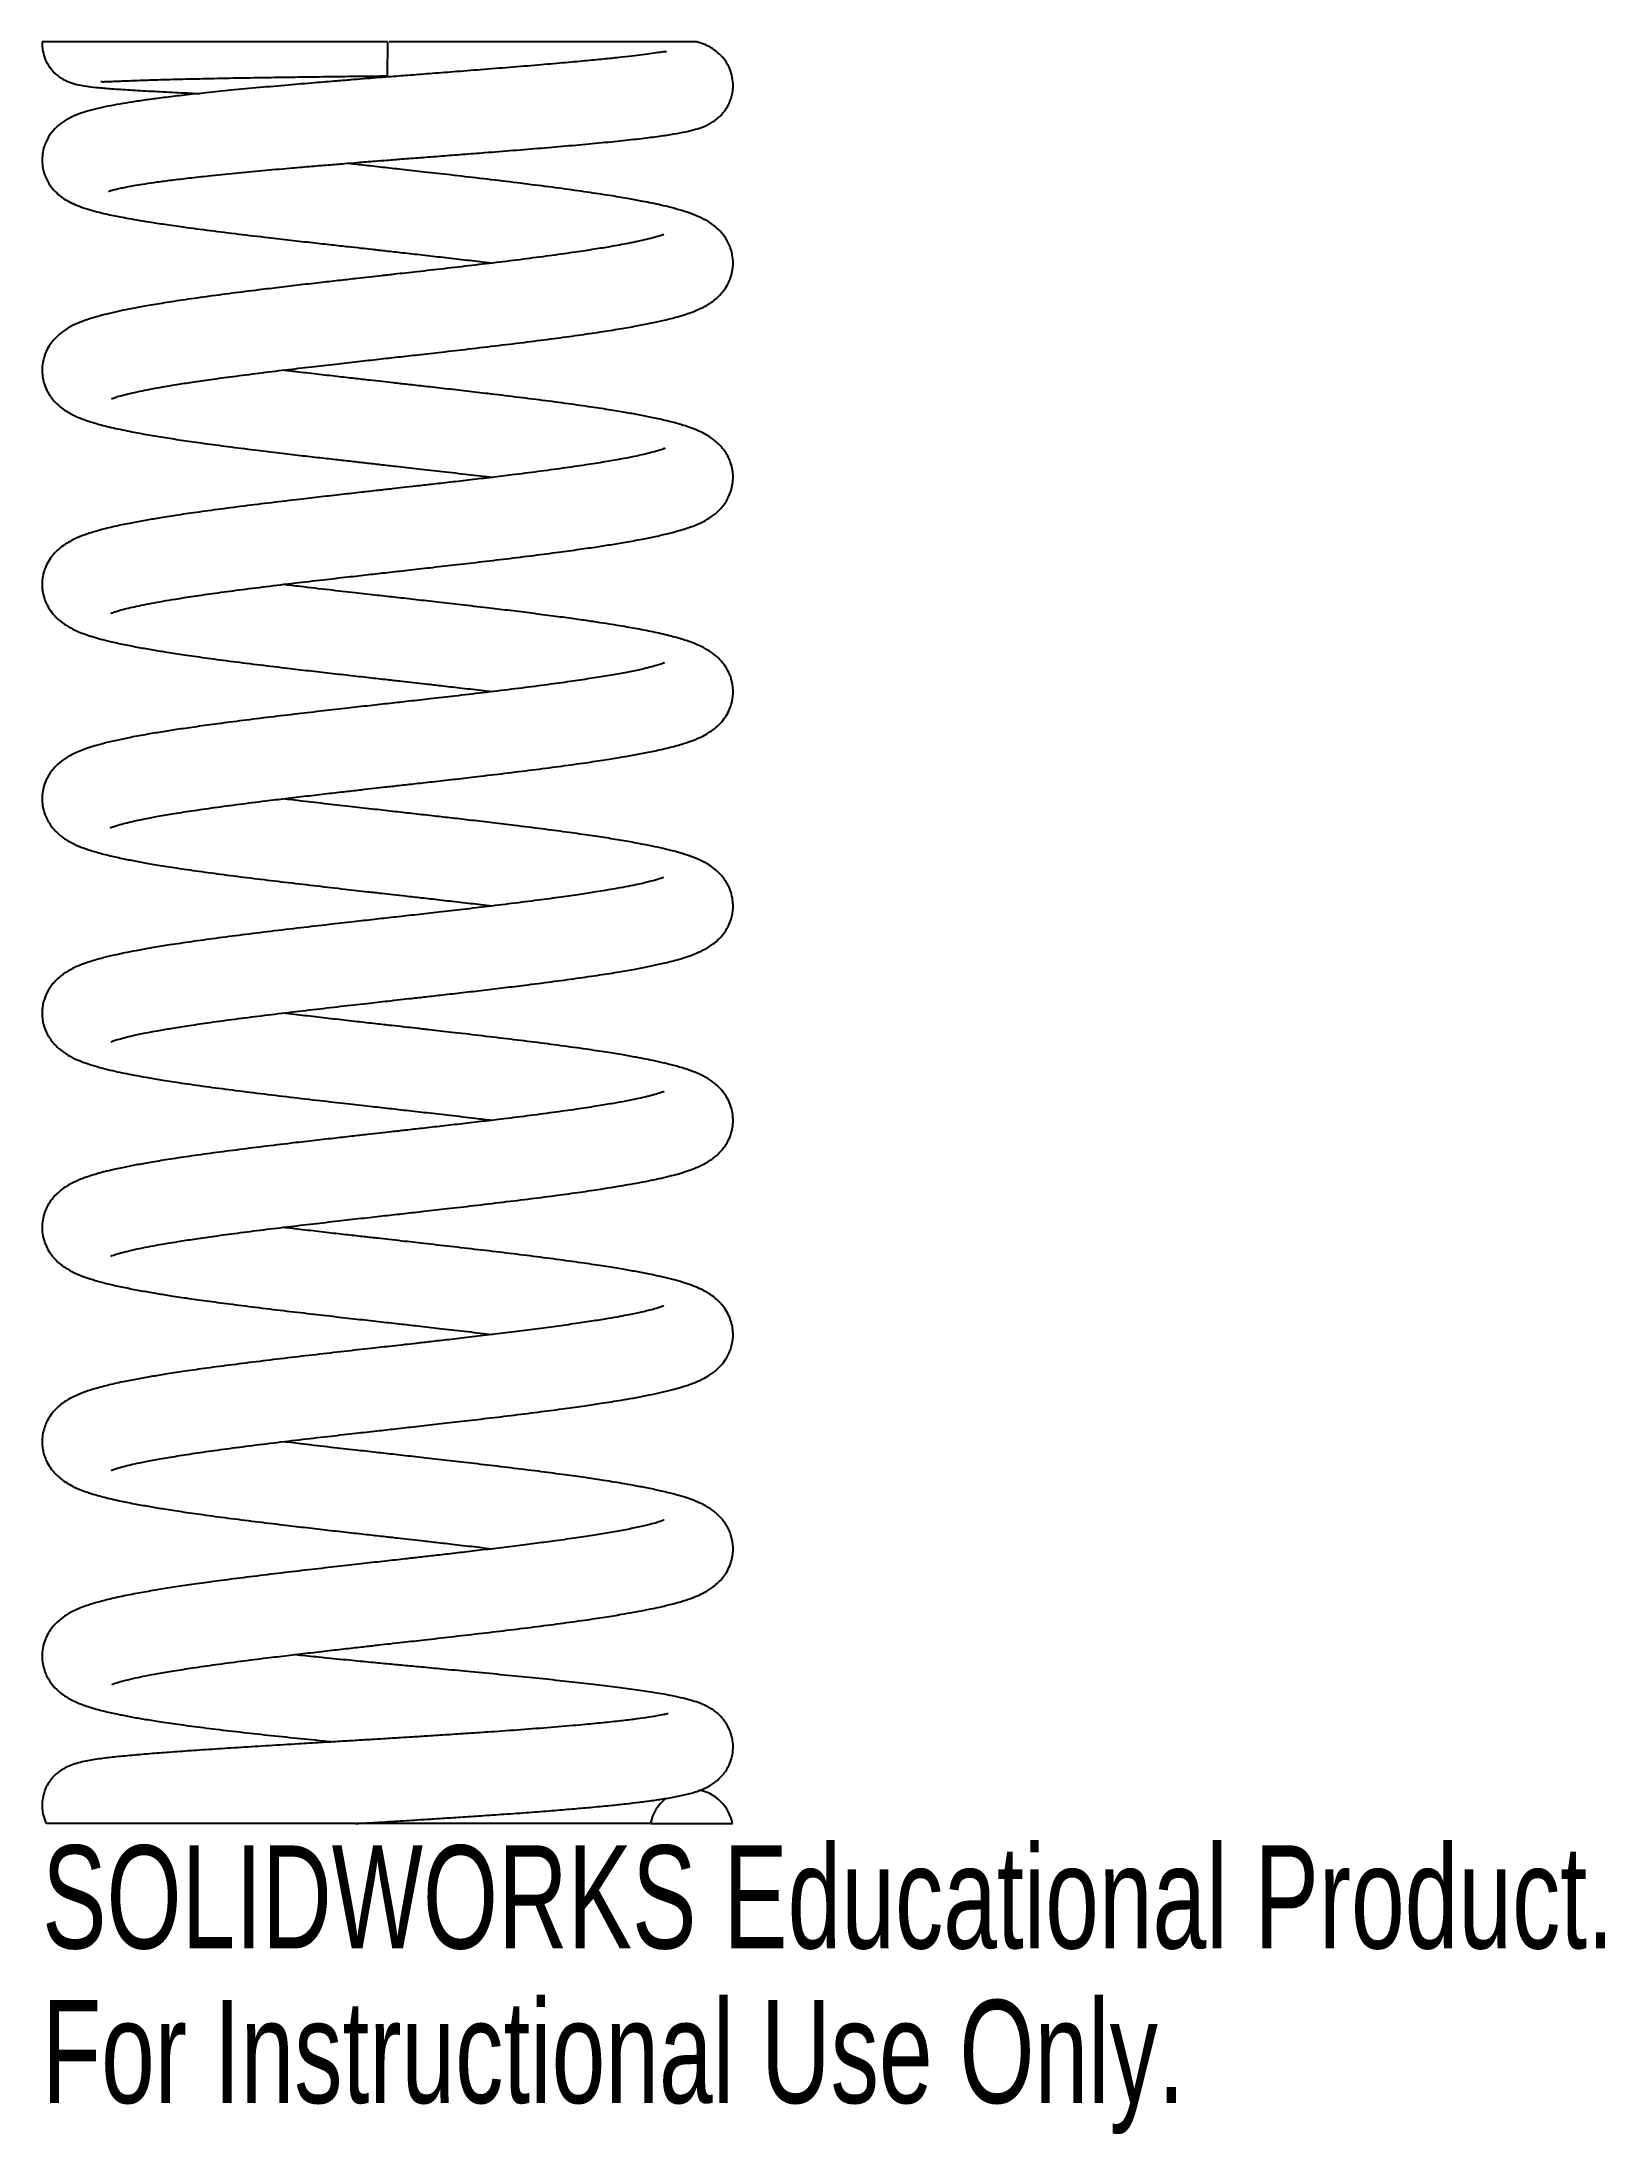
# Model space of a CAD drawing. Header units: millimetres. Extents: x -16.2 to 57.1, y -14.2 to 83.9.
import ezdxf

# ---------------------------------------------------------------- set-up
doc = ezdxf.new("R2010")
doc.units = ezdxf.units.MM
doc.styles.add('SLDTEXTSTYLE0', font='TXT', dxfattribs={"width": 0.7})

msp = doc.modelspace()

# ---------------------------------------------------------------- linework, layer by layer
at = {"color": 7, "linetype": 'Continuous', "lineweight": 25}
for p, q in [((-0.004, 83.91), (-0.02, 82.313)), ((12.327, 0.35), (16.163, 0.35))]:
    msp.add_line(p, q, dxfattribs=at)
for start, end in [(127.83049, 169.65874), (10.34185, 79.77152)]:
    msp.add_arc((14.245, 0), 1.95, start, end, dxfattribs=at)
for points, knots in [([(13.061, 83.425), (13.061, 83.429), (13.063, 83.443), (12.991, 83.445), (12.799, 83.424), (12.429, 83.369), (11.981, 83.307), (11.445, 83.241), (10.837, 83.172), (10.102, 83.095), (9.227, 83.01), (8.204, 82.917), (7.03, 82.816), (5.737, 82.71), (4.41, 82.604), (3.146, 82.505), (2.002, 82.416), (0.989, 82.338), (0.155, 82.273), (-0.539, 82.219), (-1.134, 82.172), (-1.747, 82.123), (-2.511, 82.061), (-3.49, 81.981), (-4.709, 81.878), (-6.023, 81.762), (-7.314, 81.641), (-8.485, 81.524), (-9.504, 81.413), (-10.384, 81.308), (-11.152, 81.209), (-11.818, 81.114), (-12.427, 81.017), (-12.992, 80.916), (-13.522, 80.805), (-14.011, 80.682), (-14.495, 80.527), (-14.949, 80.328), (-15.345, 80.077), (-15.679, 79.766), (-15.971, 79.354), (-16.182, 78.807), (-16.22, 78.133), (-16.041, 77.516), (-15.747, 77.054), (-15.437, 76.745), (-15.15, 76.535), (-14.861, 76.372), (-14.528, 76.224), (-14.154, 76.092), (-13.743, 75.973), (-13.333, 75.871), (-12.959, 75.788), (-12.604, 75.716), (-12.218, 75.643), (-11.742, 75.558), (-11.149, 75.461), (-10.426, 75.351), (-9.486, 75.217), (-8.337, 75.065), (-7, 74.899), (-5.729, 74.748), (-4.562, 74.614), (-3.561, 74.5), (-2.66, 74.4), (-1.905, 74.315), (-1.277, 74.245), (-0.686, 74.179), (-0.035, 74.106), (0.749, 74.018), (1.648, 73.917), (2.614, 73.807), (3.599, 73.693), (4.37, 73.603), (4.796, 73.551), (4.907, 73.537)], [0, 0, 0, 0, 0.003951, 0.014134, 0.032883, 0.049497, 0.063976, 0.077029, 0.091271, 0.106917, 0.123925, 0.142243, 0.161794, 0.182536, 0.202892, 0.221125, 0.237297, 0.25146, 0.263665, 0.272106, 0.28039, 0.288551, 0.297759, 0.312558, 0.330179, 0.35053, 0.371234, 0.39051, 0.408416, 0.425015, 0.44035, 0.455288, 0.468962, 0.483456, 0.498773, 0.514501, 0.530036, 0.545571, 0.559683, 0.570071, 0.579054, 0.589047, 0.600545, 0.612194, 0.622563, 0.631601, 0.640202, 0.650378, 0.662347, 0.676121, 0.689684, 0.70145, 0.711498, 0.71999, 0.729332, 0.740518, 0.753511, 0.768271, 0.784686, 0.80686, 0.828548, 0.849789, 0.865444, 0.880418, 0.893257, 0.903887, 0.912356, 0.919643, 0.928663, 0.939612, 0.952481, 0.966423, 0.980581, 0.994948, 1, 1, 1, 1]), ([(-16.189, 83.91), (-16.192, 83.874), (-16.202, 83.757), (-16.174, 83.514), (-16.091, 83.167), (-15.907, 82.794), (-15.672, 82.501), (-15.466, 82.319), (-15.172, 82.118), (-14.748, 81.946), (-14.227, 81.838), (-13.635, 81.768), (-12.936, 81.711), (-12.098, 81.656), (-11.092, 81.598), (-10.007, 81.542), (-9.205, 81.504), (-8.821, 81.486)], [0, 0, 0, 0, 0.007493, 0.024757, 0.051165, 0.082551, 0.111215, 0.139667, 0.169457, 0.253574, 0.346159, 0.447992, 0.559185, 0.675148, 0.788209, 0.89867, 1, 1, 1, 1]), ([(-0.004, 83.91), (-0.647, 83.91), (-1.944, 83.91), (-3.667, 83.91), (-5.163, 83.91), (-6.441, 83.91), (-7.685, 83.91), (-8.874, 83.91), (-9.987, 83.91), (-11.028, 83.91), (-12, 83.91), (-12.883, 83.91), (-13.662, 83.91), (-14.344, 83.91), (-14.931, 83.91), (-15.411, 83.91), (-15.778, 83.91), (-16.034, 83.91), (-16.182, 83.91), (-16.186, 83.91), (-16.187, 83.91)], [0, 0, 0, 0, 0.075606, 0.152335, 0.205367, 0.258395, 0.312969, 0.367542, 0.420548, 0.473555, 0.528132, 0.582705, 0.635202, 0.687701, 0.741717, 0.795733, 0.84825, 0.900767, 0.954805, 1, 1, 1, 1]), ([(-13.08, 76.908), (-13.068, 76.911), (-13.043, 76.917), (-12.882, 76.964), (-12.676, 77.015), (-12.431, 77.068), (-12.14, 77.125), (-11.789, 77.188), (-11.343, 77.259), (-10.788, 77.341), (-10.107, 77.431), (-9.305, 77.528), (-8.317, 77.637), (-7.173, 77.754), (-5.896, 77.874), (-4.725, 77.978), (-3.688, 78.067), (-2.825, 78.138), (-2.075, 78.2), (-1.485, 78.247), (-1.012, 78.285), (-0.548, 78.321), (0.016, 78.365), (0.727, 78.421), (1.581, 78.487), (2.535, 78.561), (3.539, 78.638), (4.668, 78.726), (5.908, 78.825), (7.238, 78.933), (8.533, 79.044), (9.772, 79.156), (10.904, 79.268), (11.897, 79.378), (12.732, 79.484), (13.419, 79.587), (13.978, 79.692), (14.424, 79.801), (14.771, 79.915), (15.034, 80.033), (15.239, 80.151), (15.427, 80.285), (15.629, 80.466), (15.839, 80.715), (16.002, 80.995), (16.109, 81.276), (16.175, 81.542), (16.206, 81.873), (16.169, 82.271), (16.043, 82.674), (15.833, 83.045), (15.563, 83.349), (15.199, 83.631), (14.818, 83.813), (14.598, 83.879), (14.496, 83.909)], [0, 0, 0, 0, 0.0177377, 0.0369024, 0.0539455, 0.0686315, 0.0823769, 0.0981326, 0.116024, 0.1361003, 0.1584151, 0.1830244, 0.2081883, 0.2404376, 0.2711352, 0.300162, 0.3207789, 0.3402297, 0.3565926, 0.3691953, 0.3779865, 0.3868181, 0.3987216, 0.4137587, 0.432001, 0.4530471, 0.4748091, 0.4970419, 0.5274381, 0.5587566, 0.5910973, 0.6245233, 0.6589488, 0.6922849, 0.7236645, 0.7530014, 0.7802281, 0.8052341, 0.8264971, 0.8432764, 0.8529017, 0.8601694, 0.8674414, 0.8759825, 0.8860175, 0.8916478, 0.8979511, 0.9057293, 0.9149598, 0.9253615, 0.9368297, 0.9486971, 0.959858, 0.9813317, 1, 1, 1, 1]), ([(14.496, 83.91), (14.499, 83.91), (14.523, 83.91), (14.508, 83.91), (14.446, 83.91), (14.378, 83.91), (14.287, 83.91), (14.239, 83.91), (14.191, 83.91), (14.147, 83.91), (14.097, 83.91), (14.01, 83.91), (13.867, 83.91), (13.706, 83.91), (13.357, 83.91), (12.86, 83.91), (12.13, 83.91), (11.363, 83.91), (10.59, 83.91), (9.723, 83.91), (8.781, 83.91), (7.781, 83.91), (6.724, 83.91), (5.597, 83.91), (4.456, 83.91), (3.329, 83.91), (2.217, 83.91), (1.126, 83.91), (0.404, 83.91), (0.066, 83.91)], [0, 0, 0, 0, 0.005786, 0.041266, 0.058855, 0.076826, 0.081191, 0.084454, 0.086567, 0.088695, 0.090597, 0.093957, 0.103287, 0.123907, 0.144748, 0.226846, 0.309184, 0.368996, 0.428801, 0.490403, 0.551999, 0.610522, 0.669043, 0.729626, 0.790207, 0.84353, 0.896852, 0.951844, 1, 1, 1, 1]), ([(-13.445, 82.058), (-13.429, 82.052), (-13.398, 82.04), (-13.217, 82.043), (-12.932, 82.054), (-12.485, 82.073), (-11.831, 82.099), (-10.912, 82.13), (-9.788, 82.161), (-8.493, 82.191), (-7.043, 82.219), (-5.596, 82.243), (-4.193, 82.263), (-2.859, 82.281), (-1.461, 82.298), (-0.506, 82.308), (-0.02, 82.313)], [0, 0, 0, 0, 0.050867, 0.104409, 0.159277, 0.215558, 0.292986, 0.373423, 0.45727, 0.543056, 0.630087, 0.718679, 0.786445, 0.855611, 0.926575, 1, 1, 1, 1]), ([(-12.924, 67.187), (-12.927, 67.184), (-12.935, 67.175), (-12.777, 67.236), (-12.533, 67.309), (-12.188, 67.399), (-11.762, 67.496), (-11.292, 67.592), (-10.814, 67.682), (-10.346, 67.763), (-9.804, 67.853), (-9.132, 67.957), (-8.259, 68.083), (-7.219, 68.224), (-6.046, 68.375), (-4.814, 68.525), (-3.61, 68.667), (-2.475, 68.798), (-1.418, 68.918), (-0.438, 69.028), (0.501, 69.134), (1.484, 69.244), (2.591, 69.369), (3.858, 69.514), (5.205, 69.673), (6.542, 69.836), (7.791, 69.996), (8.934, 70.152), (9.961, 70.303), (10.865, 70.447), (11.645, 70.583), (12.317, 70.713), (12.934, 70.847), (13.556, 71.003), (14.145, 71.183), (14.664, 71.389), (15.127, 71.641), (15.507, 71.942), (15.792, 72.278), (15.986, 72.596), (16.123, 72.954), (16.185, 73.28), (16.199, 73.568), (16.174, 73.897), (16.072, 74.306), (15.823, 74.774), (15.501, 75.137), (15.137, 75.424), (14.73, 75.652), (14.28, 75.841), (13.815, 75.995), (13.317, 76.134), (12.842, 76.248), (12.398, 76.344), (11.912, 76.441), (11.302, 76.553), (10.488, 76.69), (9.491, 76.843), (8.339, 77.006), (7.08, 77.171), (5.739, 77.338), (4.354, 77.503), (3.005, 77.659), (1.774, 77.798), (0.71, 77.918), (-0.246, 78.025), (-1.106, 78.121), (-1.662, 78.184), (-1.915, 78.212)], [0, 0, 0, 0, 0.007155, 0.020204, 0.033649, 0.047643, 0.062116, 0.075752, 0.088012, 0.098877, 0.108811, 0.123496, 0.140112, 0.158667, 0.179101, 0.199163, 0.217733, 0.234803, 0.250391, 0.264777, 0.278038, 0.291728, 0.308084, 0.327135, 0.348647, 0.370167, 0.391062, 0.411332, 0.430978, 0.449633, 0.46702, 0.483139, 0.498658, 0.516227, 0.536223, 0.555789, 0.57245, 0.58712, 0.594678, 0.60258, 0.610559, 0.617087, 0.621904, 0.62659, 0.635558, 0.646366, 0.657881, 0.670237, 0.685227, 0.701277, 0.71814, 0.733324, 0.746467, 0.757621, 0.768068, 0.78281, 0.80041, 0.820792, 0.842174, 0.863738, 0.885489, 0.90743, 0.928377, 0.946612, 0.96215, 0.975281, 0.988719, 1, 1, 1, 1]), ([(12.953, 74.877), (12.947, 74.875), (12.935, 74.872), (12.785, 74.817), (12.528, 74.74), (12.164, 74.645), (11.747, 74.551), (11.315, 74.462), (10.879, 74.38), (10.354, 74.288), (9.679, 74.177), (8.781, 74.041), (7.715, 73.892), (6.523, 73.735), (5.259, 73.578), (3.966, 73.424), (2.671, 73.274), (1.455, 73.136), (0.466, 73.025), (-0.271, 72.942), (-0.861, 72.876), (-1.492, 72.805), (-2.246, 72.72), (-3.126, 72.62), (-4.086, 72.509), (-5.073, 72.393), (-6.154, 72.262), (-7.31, 72.117), (-8.511, 71.957), (-9.61, 71.8), (-10.567, 71.652), (-11.362, 71.518), (-11.993, 71.401), (-12.537, 71.29), (-13.066, 71.171), (-13.628, 71.026), (-14.154, 70.863), (-14.636, 70.672), (-15.073, 70.441), (-15.446, 70.16), (-15.707, 69.883), (-15.914, 69.585), (-16.092, 69.212), (-16.184, 68.829), (-16.202, 68.448), (-16.168, 68.125), (-16.079, 67.794), (-15.898, 67.398), (-15.613, 67.021), (-15.203, 66.666), (-14.745, 66.401), (-14.218, 66.183), (-13.605, 65.99), (-12.869, 65.805), (-12.065, 65.637), (-11.237, 65.485), (-10.428, 65.351), (-9.558, 65.217), (-8.584, 65.078), (-7.474, 64.93), (-6.336, 64.786), (-5.232, 64.651), (-4.239, 64.534), (-3.31, 64.426), (-2.47, 64.331), (-1.72, 64.246), (-1.021, 64.167), (-0.326, 64.089), (0.497, 63.996), (1.471, 63.887), (2.605, 63.758), (3.771, 63.624), (4.536, 63.532), (4.911, 63.487)], [0, 0, 0, 0, 0.009122, 0.021531, 0.035062, 0.049441, 0.062764, 0.074651, 0.085077, 0.095053, 0.110099, 0.127174, 0.146287, 0.166219, 0.185797, 0.205017, 0.223875, 0.241839, 0.256639, 0.265485, 0.272772, 0.281414, 0.292027, 0.304616, 0.318886, 0.333431, 0.348072, 0.367743, 0.387594, 0.407499, 0.425907, 0.442359, 0.45685, 0.46831, 0.481607, 0.497111, 0.514769, 0.531628, 0.546572, 0.559511, 0.568459, 0.575145, 0.582133, 0.59106, 0.596277, 0.602191, 0.608795, 0.615381, 0.627334, 0.638043, 0.655015, 0.673196, 0.692773, 0.713746, 0.735048, 0.751996, 0.768235, 0.784237, 0.801415, 0.819866, 0.839588, 0.855179, 0.870045, 0.883449, 0.895396, 0.90589, 0.915189, 0.924837, 0.935093, 0.949743, 0.965781, 0.983263, 1, 1, 1, 1]), ([(-12.952, 57.124), (-12.955, 57.122), (-12.966, 57.112), (-12.848, 57.162), (-12.635, 57.229), (-12.34, 57.311), (-11.858, 57.427), (-11.097, 57.584), (-10.098, 57.757), (-9.07, 57.916), (-8.069, 58.06), (-6.939, 58.211), (-5.685, 58.37), (-4.37, 58.528), (-3.088, 58.678), (-1.938, 58.809), (-0.929, 58.923), (0.013, 59.029), (0.974, 59.137), (2.014, 59.254), (3.137, 59.382), (4.341, 59.521), (5.604, 59.671), (6.846, 59.824), (7.987, 59.972), (8.972, 60.108), (9.806, 60.23), (10.551, 60.346), (11.291, 60.47), (11.996, 60.599), (12.66, 60.736), (13.229, 60.869), (13.717, 61.001), (14.108, 61.125), (14.421, 61.242), (14.73, 61.376), (15.097, 61.576), (15.479, 61.862), (15.846, 62.275), (16.13, 62.85), (16.229, 63.502), (16.116, 64.165), (15.844, 64.698), (15.492, 65.098), (15.134, 65.372), (14.756, 65.589), (14.302, 65.785), (13.744, 65.969), (13.129, 66.132), (12.481, 66.278), (11.853, 66.403), (11.2, 66.521), (10.446, 66.646), (9.532, 66.787), (8.464, 66.938), (7.276, 67.096), (6.015, 67.254), (4.818, 67.398), (3.709, 67.528), (2.724, 67.641), (1.803, 67.745), (0.994, 67.836), (0.322, 67.912), (-0.271, 67.978), (-0.877, 68.046), (-1.585, 68.126), (-2.419, 68.221), (-3.337, 68.326), (-4.185, 68.425), (-4.703, 68.488), (-4.91, 68.513)], [0, 0, 0, 0, 0.004565, 0.017214, 0.030244, 0.042951, 0.055313, 0.079824, 0.104888, 0.122012, 0.140001, 0.158918, 0.178765, 0.199379, 0.218295, 0.23467, 0.248493, 0.260883, 0.274288, 0.288811, 0.304708, 0.322064, 0.340887, 0.360792, 0.379368, 0.396199, 0.41128, 0.424676, 0.439205, 0.456348, 0.470956, 0.486931, 0.501725, 0.514437, 0.525055, 0.534877, 0.546269, 0.559331, 0.571991, 0.583957, 0.595681, 0.607234, 0.619159, 0.631007, 0.642499, 0.65406, 0.67062, 0.688766, 0.707533, 0.724073, 0.738289, 0.751739, 0.767094, 0.7844, 0.803632, 0.823493, 0.843178, 0.86269, 0.877216, 0.891645, 0.904956, 0.916304, 0.925694, 0.933177, 0.941212, 0.951168, 0.963041, 0.976636, 0.990677, 1, 1, 1, 1]), ([(12.986, 64.844), (12.989, 64.846), (13, 64.851), (12.82, 64.777), (12.54, 64.693), (12.205, 64.606), (11.855, 64.525), (11.436, 64.436), (10.898, 64.333), (10.169, 64.206), (9.269, 64.063), (8.22, 63.911), (7.063, 63.755), (5.94, 63.612), (4.882, 63.483), (3.913, 63.368), (2.972, 63.259), (2.11, 63.161), (1.373, 63.077), (0.752, 63.007), (0.162, 62.941), (-0.489, 62.868), (-1.272, 62.78), (-2.172, 62.678), (-3.141, 62.568), (-4.246, 62.44), (-5.454, 62.297), (-6.747, 62.138), (-7.974, 61.98), (-9.078, 61.827), (-10.016, 61.689), (-10.79, 61.565), (-11.474, 61.447), (-12.144, 61.322), (-12.835, 61.177), (-13.479, 61.018), (-14.046, 60.849), (-14.447, 60.699), (-14.755, 60.558), (-15.041, 60.404), (-15.337, 60.197), (-15.621, 59.933), (-15.849, 59.642), (-16.017, 59.331), (-16.129, 59.019), (-16.191, 58.69), (-16.199, 58.397), (-16.177, 58.167), (-16.139, 57.972), (-16.084, 57.779), (-15.997, 57.558), (-15.842, 57.277), (-15.606, 56.976), (-15.262, 56.664), (-14.871, 56.42), (-14.491, 56.244), (-14.18, 56.126), (-13.837, 56.012), (-13.45, 55.902), (-12.959, 55.778), (-12.369, 55.649), (-11.69, 55.517), (-11.017, 55.398), (-10.314, 55.283), (-9.51, 55.161), (-8.541, 55.023), (-7.407, 54.871), (-6.152, 54.713), (-4.942, 54.567), (-3.829, 54.436), (-2.828, 54.321), (-1.838, 54.209), (-0.904, 54.104), (-0.072, 54.01), (0.622, 53.932), (1.225, 53.865), (1.836, 53.795), (2.555, 53.714), (3.422, 53.614), (4.229, 53.52), (4.731, 53.459), (4.907, 53.438)], [0, 0, 0, 0, 0.006421, 0.021219, 0.035974, 0.049012, 0.060287, 0.07012, 0.084421, 0.100651, 0.11882, 0.1384, 0.157947, 0.177371, 0.191859, 0.206275, 0.220357, 0.232708, 0.243111, 0.251563, 0.258878, 0.267897, 0.278865, 0.291786, 0.305843, 0.320124, 0.339508, 0.359295, 0.379485, 0.398721, 0.415899, 0.431012, 0.444316, 0.458974, 0.475951, 0.494807, 0.512429, 0.5283, 0.535967, 0.544624, 0.554525, 0.562921, 0.571802, 0.579492, 0.585759, 0.59204, 0.597141, 0.601247, 0.604347, 0.607526, 0.612772, 0.620075, 0.629313, 0.639357, 0.652646, 0.664192, 0.674732, 0.685752, 0.697399, 0.709681, 0.726708, 0.74243, 0.756522, 0.769743, 0.78479, 0.801904, 0.821077, 0.841251, 0.861028, 0.8756, 0.88995, 0.904078, 0.917598, 0.92926, 0.938974, 0.946743, 0.954648, 0.964838, 0.977307, 0.99203, 1, 1, 1, 1]), ([(-12.99, 47.054), (-12.992, 47.053), (-12.999, 47.049), (-12.928, 47.081), (-12.756, 47.141), (-12.491, 47.221), (-12.149, 47.308), (-11.793, 47.389), (-11.368, 47.477), (-10.823, 47.581), (-10.084, 47.708), (-9.177, 47.851), (-8.123, 48.003), (-6.963, 48.158), (-5.838, 48.3), (-4.78, 48.429), (-3.812, 48.543), (-2.872, 48.652), (-2.012, 48.751), (-1.276, 48.834), (-0.657, 48.904), (-0.069, 48.97), (0.578, 49.042), (1.356, 49.13), (2.251, 49.231), (3.215, 49.34), (4.314, 49.468), (5.516, 49.61), (6.802, 49.769), (8.023, 49.927), (9.123, 50.079), (10.059, 50.218), (10.831, 50.342), (11.509, 50.459), (12.172, 50.584), (12.856, 50.728), (13.497, 50.886), (14.063, 51.057), (14.503, 51.223), (14.904, 51.413), (15.278, 51.651), (15.595, 51.94), (15.821, 52.218), (15.995, 52.521), (16.115, 52.832), (16.185, 53.161), (16.2, 53.464), (16.181, 53.702), (16.146, 53.897), (16.094, 54.09), (16.015, 54.301), (15.873, 54.574), (15.651, 54.874), (15.313, 55.197), (14.916, 55.456), (14.451, 55.676), (13.999, 55.84), (13.374, 56.022), (12.65, 56.193), (11.851, 56.354), (11.127, 56.483), (10.505, 56.586), (9.943, 56.674), (9.285, 56.772), (8.513, 56.881), (7.624, 57), (6.652, 57.125), (5.653, 57.248), (4.59, 57.375), (3.494, 57.502), (2.383, 57.629), (1.366, 57.744), (0.42, 57.851), (-0.536, 57.958), (-1.585, 58.076), (-2.792, 58.213), (-3.928, 58.345), (-4.635, 58.43), (-4.905, 58.462)], [0, 0, 0, 0, 0.00359, 0.012924, 0.023096, 0.037726, 0.050646, 0.06181, 0.071602, 0.085918, 0.102151, 0.12031, 0.139843, 0.15933, 0.178696, 0.19314, 0.207512, 0.221548, 0.233859, 0.244235, 0.252671, 0.259958, 0.268927, 0.279832, 0.292678, 0.306688, 0.32092, 0.340238, 0.359956, 0.380078, 0.399323, 0.416525, 0.431675, 0.444968, 0.459483, 0.476303, 0.495092, 0.512783, 0.528746, 0.540394, 0.554147, 0.562076, 0.570624, 0.578264, 0.584619, 0.591107, 0.596336, 0.60058, 0.603825, 0.606783, 0.611678, 0.61863, 0.627529, 0.637617, 0.651226, 0.663183, 0.680751, 0.699444, 0.71951, 0.739111, 0.756366, 0.766133, 0.776836, 0.788946, 0.802459, 0.81737, 0.833477, 0.848959, 0.863376, 0.880948, 0.896646, 0.910835, 0.923923, 0.936387, 0.950968, 0.968102, 0.987774, 1, 1, 1, 1]), ([(12.955, 54.778), (12.959, 54.78), (12.973, 54.791), (12.87, 54.746), (12.671, 54.682), (12.386, 54.601), (11.989, 54.504), (11.456, 54.389), (10.781, 54.261), (10.013, 54.13), (9.143, 53.995), (8.161, 53.853), (7.047, 53.703), (5.803, 53.545), (4.491, 53.386), (3.206, 53.236), (2.052, 53.104), (1.039, 52.989), (0.093, 52.883), (-0.871, 52.775), (-1.915, 52.657), (-3.043, 52.529), (-4.253, 52.39), (-5.523, 52.239), (-6.774, 52.085), (-7.927, 51.936), (-8.926, 51.798), (-9.778, 51.674), (-10.541, 51.556), (-11.293, 51.43), (-12.002, 51.3), (-12.661, 51.164), (-13.222, 51.033), (-13.707, 50.902), (-14.1, 50.777), (-14.421, 50.658), (-14.735, 50.521), (-15.091, 50.327), (-15.463, 50.052), (-15.844, 49.633), (-16.139, 49.033), (-16.229, 48.358), (-16.102, 47.7), (-15.831, 47.187), (-15.471, 46.78), (-15.079, 46.488), (-14.666, 46.268), (-14.201, 46.079), (-13.684, 45.915), (-13.104, 45.762), (-12.484, 45.623), (-11.859, 45.498), (-11.202, 45.38), (-10.437, 45.252), (-9.509, 45.11), (-8.429, 44.957), (-7.231, 44.798), (-5.964, 44.64), (-4.655, 44.483), (-3.334, 44.329), (-2.087, 44.187), (-1.071, 44.073), (-0.318, 43.988), (0.273, 43.922), (0.893, 43.852), (1.627, 43.769), (2.484, 43.672), (3.418, 43.564), (4.241, 43.468), (4.731, 43.409), (4.908, 43.388)], [0, 0, 0, 0, 0.0033095, 0.0155502, 0.0283089, 0.0409973, 0.0535976, 0.0703097, 0.0870265, 0.1037336, 0.1205687, 0.1383112, 0.1570733, 0.1768574, 0.1975187, 0.216547, 0.2330175, 0.2469193, 0.2593498, 0.2727923, 0.2873613, 0.3033123, 0.3207323, 0.3396294, 0.3596076, 0.3783048, 0.3953295, 0.4106768, 0.4244284, 0.4392714, 0.4565043, 0.4710292, 0.4867559, 0.501333, 0.5140637, 0.5249405, 0.53515, 0.5464554, 0.5589315, 0.5715118, 0.5842868, 0.5965736, 0.6080723, 0.6194533, 0.6306954, 0.6442784, 0.6585565, 0.674013, 0.6907697, 0.7075737, 0.72398, 0.7380476, 0.751687, 0.7672867, 0.784849, 0.8043105, 0.8242244, 0.8439604, 0.8635229, 0.8829156, 0.9014215, 0.9166134, 0.9257079, 0.9330469, 0.9414458, 0.9517785, 0.9640402, 0.9778594, 0.9919884, 1, 1, 1, 1]), ([(-12.961, 37.019), (-12.961, 37.019), (-12.961, 37.016), (-12.869, 37.054), (-12.671, 37.119), (-12.355, 37.207), (-11.919, 37.312), (-11.4, 37.422), (-10.8, 37.535), (-10.143, 37.648), (-9.367, 37.772), (-8.415, 37.911), (-7.305, 38.063), (-6.085, 38.22), (-4.812, 38.375), (-3.515, 38.528), (-2.234, 38.675), (-1.057, 38.809), (-0.123, 38.913), (0.577, 38.992), (1.169, 39.059), (1.832, 39.133), (2.628, 39.224), (3.537, 39.328), (4.506, 39.44), (5.486, 39.557), (6.552, 39.688), (7.689, 39.833), (8.861, 39.992), (9.921, 40.146), (10.834, 40.291), (11.586, 40.423), (12.22, 40.544), (12.823, 40.672), (13.457, 40.826), (14.025, 40.994), (14.499, 41.171), (14.889, 41.356), (15.245, 41.58), (15.542, 41.835), (15.766, 42.093), (15.966, 42.408), (16.129, 42.799), (16.202, 43.217), (16.191, 43.614), (16.13, 43.943), (16.014, 44.265), (15.814, 44.628), (15.525, 44.966), (15.153, 45.262), (14.753, 45.491), (14.306, 45.682), (13.724, 45.877), (12.931, 46.084), (12.001, 46.277), (11.091, 46.44), (10.268, 46.575), (9.37, 46.71), (8.363, 46.852), (7.222, 47.003), (6.063, 47.148), (4.952, 47.282), (3.968, 47.398), (3.056, 47.503), (2.162, 47.604), (1.274, 47.705), (0.334, 47.81), (-0.641, 47.92), (-1.698, 48.039), (-2.836, 48.168), (-3.925, 48.294), (-4.612, 48.377), (-4.909, 48.413)], [0, 0, 0, 0, 0.003282, 0.015017, 0.027856, 0.041817, 0.055926, 0.07256, 0.086622, 0.100209, 0.115802, 0.133415, 0.15295, 0.172727, 0.192152, 0.211219, 0.229924, 0.247151, 0.261004, 0.269153, 0.276574, 0.285862, 0.297112, 0.310326, 0.324756, 0.339291, 0.353922, 0.37358, 0.393419, 0.413082, 0.430991, 0.446956, 0.460971, 0.474837, 0.491601, 0.511421, 0.526631, 0.540149, 0.552103, 0.562265, 0.570342, 0.576636, 0.584087, 0.59348, 0.599016, 0.605273, 0.611981, 0.618336, 0.629902, 0.64041, 0.654748, 0.670165, 0.686547, 0.712131, 0.738119, 0.754863, 0.771148, 0.787555, 0.805122, 0.823869, 0.843793, 0.85937, 0.873922, 0.887023, 0.898677, 0.911972, 0.924527, 0.938156, 0.952912, 0.969068, 0.986659, 1, 1, 1, 1]), ([(12.928, 44.716), (12.924, 44.716), (12.915, 44.716), (12.656, 44.624), (12.242, 44.513), (11.709, 44.391), (11.169, 44.284), (10.694, 44.197), (10.231, 44.117), (9.689, 44.029), (9.002, 43.924), (8.103, 43.795), (7.034, 43.651), (5.843, 43.5), (4.61, 43.35), (3.42, 43.211), (2.302, 43.082), (1.262, 42.965), (0.298, 42.856), (-0.648, 42.75), (-1.66, 42.636), (-2.817, 42.505), (-4.121, 42.355), (-5.484, 42.194), (-6.818, 42.029), (-8.057, 41.868), (-9.191, 41.711), (-10.16, 41.567), (-10.969, 41.435), (-11.631, 41.319), (-12.202, 41.209), (-12.725, 41.099), (-13.252, 40.976), (-13.796, 40.827), (-14.322, 40.652), (-14.808, 40.442), (-15.261, 40.167), (-15.656, 39.81), (-15.957, 39.375), (-16.115, 38.976), (-16.176, 38.669), (-16.194, 38.467), (-16.195, 38.227), (-16.157, 37.899), (-16.008, 37.437), (-15.697, 36.959), (-15.345, 36.628), (-14.977, 36.379), (-14.586, 36.183), (-14.18, 36.024), (-13.743, 35.884), (-13.266, 35.753), (-12.792, 35.641), (-12.339, 35.544), (-11.864, 35.45), (-11.301, 35.347), (-10.609, 35.23), (-9.734, 35.093), (-8.677, 34.941), (-7.452, 34.777), (-6.138, 34.611), (-4.761, 34.445), (-3.394, 34.286), (-2.125, 34.141), (-1.022, 34.017), (-0.041, 33.907), (0.901, 33.801), (1.89, 33.689), (2.966, 33.567), (3.987, 33.448), (4.637, 33.37), (4.91, 33.338)], [0, 0, 0, 0, 0.009297, 0.025713, 0.043468, 0.062295, 0.075205, 0.086595, 0.096446, 0.105857, 0.120093, 0.136282, 0.154431, 0.174229, 0.193143, 0.210619, 0.226648, 0.241294, 0.25483, 0.26733, 0.281126, 0.297511, 0.316494, 0.337415, 0.358006, 0.378079, 0.397637, 0.416621, 0.431897, 0.446095, 0.459216, 0.471491, 0.48514, 0.500773, 0.518132, 0.536419, 0.551733, 0.56522, 0.575049, 0.584096, 0.588846, 0.592483, 0.59524, 0.601455, 0.610764, 0.622141, 0.634208, 0.646945, 0.660222, 0.674203, 0.688262, 0.702583, 0.715041, 0.725686, 0.736333, 0.74884, 0.7632, 0.779406, 0.799572, 0.82, 0.840693, 0.861653, 0.882225, 0.900344, 0.91587, 0.928863, 0.941669, 0.955558, 0.970732, 0.987752, 1, 1, 1, 1]), ([(-12.976, 26.96), (-12.974, 26.961), (-12.967, 26.964), (-12.823, 27.02), (-12.594, 27.092), (-12.229, 27.19), (-11.764, 27.296), (-11.247, 27.401), (-10.726, 27.498), (-10.22, 27.585), (-9.649, 27.677), (-8.955, 27.783), (-8.066, 27.91), (-7.015, 28.051), (-5.83, 28.202), (-4.584, 28.353), (-3.362, 28.496), (-2.212, 28.628), (-1.141, 28.749), (-0.151, 28.86), (0.789, 28.966), (1.762, 29.075), (2.849, 29.199), (4.094, 29.342), (5.42, 29.499), (6.73, 29.659), (7.937, 29.816), (9.022, 29.965), (10.144, 30.13), (11.275, 30.314), (12.375, 30.521), (13.332, 30.738), (14.077, 30.956), (14.64, 31.179), (15.092, 31.419), (15.51, 31.737), (15.834, 32.127), (16.03, 32.499), (16.14, 32.824), (16.194, 33.151), (16.198, 33.543), (16.121, 33.946), (15.961, 34.324), (15.771, 34.624), (15.557, 34.875), (15.268, 35.129), (14.904, 35.362), (14.504, 35.552), (14.058, 35.719), (13.571, 35.866), (13.047, 36.001), (12.553, 36.111), (12.102, 36.204), (11.617, 36.296), (11.007, 36.404), (10.231, 36.53), (9.266, 36.676), (8.139, 36.833), (6.893, 36.995), (5.606, 37.154), (4.309, 37.308), (3.088, 37.449), (2.094, 37.562), (1.354, 37.646), (0.767, 37.712), (0.143, 37.782), (-0.601, 37.865), (-1.469, 37.963), (-2.418, 38.071), (-3.399, 38.184), (-4.237, 38.281), (-4.73, 38.341), (-4.908, 38.363)], [0, 0, 0, 0, 0.007283, 0.017324, 0.029758, 0.044619, 0.060312, 0.074527, 0.087219, 0.09836, 0.108222, 0.122421, 0.13836, 0.156045, 0.175471, 0.194799, 0.2127, 0.229168, 0.244208, 0.258073, 0.270861, 0.283727, 0.299083, 0.317014, 0.337396, 0.357774, 0.377223, 0.395743, 0.413333, 0.438675, 0.463436, 0.488083, 0.514092, 0.531197, 0.546463, 0.560597, 0.57227, 0.578688, 0.585401, 0.591579, 0.597031, 0.606238, 0.613388, 0.619494, 0.627602, 0.63793, 0.650184, 0.663601, 0.678244, 0.693906, 0.709316, 0.721723, 0.731401, 0.741931, 0.75524, 0.770869, 0.788658, 0.809174, 0.829344, 0.849175, 0.868671, 0.887035, 0.902032, 0.91099, 0.918286, 0.926791, 0.937222, 0.949573, 0.963418, 0.977546, 0.991878, 1, 1, 1, 1]), ([(12.942, 34.669), (12.945, 34.671), (12.963, 34.686), (12.876, 34.647), (12.688, 34.587), (12.37, 34.497), (11.991, 34.405), (11.586, 34.317), (11.129, 34.226), (10.569, 34.124), (9.848, 34.004), (8.953, 33.866), (7.893, 33.716), (6.71, 33.559), (5.561, 33.416), (4.493, 33.287), (3.523, 33.173), (2.566, 33.063), (1.669, 32.961), (0.88, 32.872), (0.221, 32.798), (-0.371, 32.731), (-0.989, 32.662), (-1.721, 32.579), (-2.586, 32.481), (-3.54, 32.372), (-4.646, 32.243), (-5.848, 32.1), (-7.117, 31.941), (-8.327, 31.782), (-9.432, 31.627), (-10.392, 31.48), (-11.189, 31.348), (-11.855, 31.227), (-12.469, 31.105), (-13.031, 30.98), (-13.553, 30.846), (-14, 30.712), (-14.421, 30.56), (-14.807, 30.386), (-15.162, 30.178), (-15.453, 29.949), (-15.683, 29.708), (-15.859, 29.47), (-16.008, 29.199), (-16.12, 28.898), (-16.19, 28.566), (-16.203, 28.196), (-16.15, 27.83), (-16.038, 27.49), (-15.843, 27.113), (-15.519, 26.721), (-15.12, 26.414), (-14.706, 26.188), (-14.324, 26.027), (-13.925, 25.889), (-13.455, 25.752), (-12.889, 25.612), (-12.246, 25.474), (-11.575, 25.346), (-10.91, 25.23), (-10.208, 25.117), (-9.419, 24.997), (-8.481, 24.864), (-7.401, 24.72), (-6.191, 24.568), (-4.914, 24.413), (-3.645, 24.265), (-2.451, 24.128), (-1.342, 24.003), (-0.319, 23.888), (0.631, 23.781), (1.585, 23.674), (2.624, 23.556), (3.759, 23.425), (4.526, 23.333), (4.911, 23.287)], [0, 0, 0, 0, 0.002317, 0.014516, 0.027819, 0.042133, 0.055667, 0.067779, 0.078438, 0.091795, 0.107067, 0.124371, 0.143691, 0.163561, 0.183079, 0.197486, 0.211689, 0.225687, 0.238711, 0.249812, 0.258982, 0.266359, 0.274658, 0.284927, 0.297168, 0.311243, 0.325759, 0.34526, 0.364935, 0.384788, 0.404587, 0.422734, 0.438924, 0.45315, 0.466651, 0.482364, 0.495724, 0.510138, 0.523897, 0.536822, 0.549014, 0.560164, 0.566886, 0.573089, 0.579342, 0.584779, 0.590896, 0.597541, 0.604328, 0.611128, 0.617569, 0.629284, 0.64325, 0.656659, 0.669981, 0.682535, 0.697008, 0.713388, 0.729832, 0.745014, 0.75896, 0.771697, 0.786724, 0.803177, 0.821053, 0.840347, 0.860229, 0.878718, 0.895735, 0.911287, 0.925534, 0.938673, 0.951142, 0.965696, 0.982815, 1, 1, 1, 1]), ([(-12.944, 16.928), (-12.947, 16.926), (-12.955, 16.918), (-12.808, 16.977), (-12.559, 17.051), (-12.241, 17.136), (-11.842, 17.229), (-11.329, 17.336), (-10.663, 17.46), (-9.856, 17.595), (-8.911, 17.74), (-7.836, 17.892), (-6.644, 18.049), (-5.347, 18.211), (-4.006, 18.371), (-2.712, 18.521), (-1.556, 18.652), (-0.544, 18.766), (0.4, 18.872), (1.36, 18.98), (2.398, 19.097), (3.516, 19.225), (4.711, 19.364), (5.961, 19.514), (7.18, 19.667), (8.284, 19.813), (9.216, 19.943), (9.932, 20.049), (10.496, 20.138), (10.997, 20.22), (11.55, 20.317), (12.117, 20.424), (12.677, 20.54), (13.192, 20.66), (13.648, 20.782), (14.017, 20.895), (14.298, 20.995), (14.519, 21.084), (14.766, 21.196), (15.08, 21.368), (15.434, 21.627), (15.734, 21.944), (15.942, 22.268), (16.066, 22.545), (16.17, 22.9), (16.208, 23.267), (16.169, 23.662), (16.085, 23.982), (15.949, 24.293), (15.738, 24.624), (15.454, 24.927), (15.137, 25.167), (14.855, 25.333), (14.578, 25.467), (14.245, 25.602), (13.838, 25.738), (13.382, 25.867), (12.84, 25.999), (12.239, 26.128), (11.592, 26.251), (10.917, 26.369), (10.134, 26.495), (9.183, 26.637), (8.075, 26.791), (6.853, 26.95), (5.573, 27.108), (4.271, 27.263), (2.977, 27.412), (1.776, 27.548), (0.809, 27.657), (0.09, 27.738), (-0.497, 27.804), (-1.138, 27.876), (-1.905, 27.962), (-2.792, 28.063), (-3.746, 28.174), (-4.465, 28.258), (-4.845, 28.305), (-4.909, 28.312)], [0, 0, 0, 0, 0.005908, 0.020011, 0.034289, 0.04726, 0.058881, 0.073715, 0.089758, 0.10703, 0.125425, 0.144478, 0.16413, 0.184379, 0.205078, 0.224004, 0.240387, 0.254218, 0.266609, 0.280012, 0.294534, 0.31043, 0.327785, 0.346608, 0.366479, 0.384741, 0.400931, 0.415039, 0.424251, 0.433653, 0.445201, 0.458936, 0.471523, 0.485555, 0.499671, 0.511621, 0.521355, 0.528854, 0.536101, 0.545219, 0.556479, 0.568076, 0.576061, 0.582416, 0.587319, 0.596309, 0.601909, 0.608134, 0.614947, 0.622321, 0.633172, 0.642951, 0.651913, 0.660482, 0.672607, 0.685668, 0.699696, 0.713587, 0.73004, 0.744187, 0.757676, 0.773181, 0.790736, 0.810307, 0.830367, 0.850022, 0.869278, 0.888139, 0.905847, 0.92024, 0.928776, 0.936041, 0.944914, 0.955726, 0.968472, 0.982701, 0.997092, 1, 1, 1, 1]), ([(12.933, 24.616), (12.934, 24.618), (12.939, 24.626), (12.794, 24.569), (12.54, 24.493), (12.241, 24.415), (11.934, 24.343), (11.626, 24.276), (11.285, 24.207), (10.866, 24.128), (10.322, 24.032), (9.637, 23.921), (8.823, 23.798), (7.913, 23.669), (6.946, 23.54), (5.94, 23.413), (4.903, 23.286), (3.873, 23.164), (2.91, 23.052), (2.074, 22.957), (1.388, 22.879), (0.787, 22.811), (0.078, 22.731), (-0.869, 22.625), (-2.065, 22.491), (-3.37, 22.342), (-4.699, 22.187), (-6.013, 22.029), (-7.283, 21.87), (-8.447, 21.716), (-9.457, 21.572), (-10.293, 21.445), (-11.006, 21.329), (-11.67, 21.212), (-12.366, 21.078), (-13.049, 20.927), (-13.659, 20.768), (-14.101, 20.627), (-14.414, 20.51), (-14.71, 20.383), (-15.101, 20.173), (-15.476, 19.885), (-15.767, 19.556), (-15.948, 19.27), (-16.063, 19.01), (-16.149, 18.732), (-16.203, 18.382), (-16.192, 18.055), (-16.139, 17.765), (-16.067, 17.526), (-15.948, 17.257), (-15.745, 16.936), (-15.449, 16.618), (-15.1, 16.358), (-14.699, 16.133), (-14.303, 15.967), (-13.803, 15.799), (-13.206, 15.636), (-12.531, 15.482), (-11.828, 15.342), (-11.147, 15.22), (-10.439, 15.103), (-9.621, 14.977), (-8.633, 14.835), (-7.488, 14.682), (-6.231, 14.522), (-5.028, 14.377), (-3.922, 14.247), (-2.925, 14.132), (-1.95, 14.022), (-1.042, 13.919), (-0.248, 13.83), (0.41, 13.756), (1.007, 13.689), (1.642, 13.617), (2.408, 13.53), (3.32, 13.426), (4.177, 13.326), (4.712, 13.261), (4.91, 13.237)], [0, 0, 0, 0, 0.00659, 0.020089, 0.033944, 0.046185, 0.056701, 0.065458, 0.07373, 0.083932, 0.09613, 0.110333, 0.126366, 0.142638, 0.15877, 0.17476, 0.190603, 0.206278, 0.220477, 0.232401, 0.24204, 0.24953, 0.257793, 0.271843, 0.289313, 0.308202, 0.327485, 0.347169, 0.367258, 0.38704, 0.404834, 0.420561, 0.43422, 0.447837, 0.463084, 0.481977, 0.499911, 0.515809, 0.524225, 0.53327, 0.544531, 0.558424, 0.567485, 0.575442, 0.581716, 0.586248, 0.592927, 0.599876, 0.603661, 0.608671, 0.615008, 0.622617, 0.634278, 0.644967, 0.654283, 0.669931, 0.686064, 0.703995, 0.722689, 0.739207, 0.753422, 0.766923, 0.782447, 0.80004, 0.819667, 0.839797, 0.859523, 0.874058, 0.888368, 0.902457, 0.915533, 0.926657, 0.93583, 0.943218, 0.951792, 0.962652, 0.975793, 0.99104, 1, 1, 1, 1]), ([(-12.934, 6.883), (-12.926, 6.885), (-12.906, 6.889), (-12.69, 6.964), (-12.326, 7.065), (-11.855, 7.176), (-11.333, 7.285), (-10.737, 7.396), (-10.008, 7.521), (-9.11, 7.661), (-8.06, 7.811), (-6.897, 7.967), (-5.767, 8.109), (-4.704, 8.238), (-3.727, 8.353), (-2.766, 8.464), (-1.872, 8.566), (-1.094, 8.654), (-0.446, 8.727), (0.142, 8.793), (0.855, 8.873), (1.81, 8.981), (3.003, 9.116), (4.292, 9.265), (5.592, 9.419), (6.869, 9.577), (8.093, 9.736), (9.204, 9.89), (10.158, 10.033), (10.913, 10.156), (11.524, 10.262), (12.068, 10.364), (12.625, 10.478), (13.196, 10.61), (13.727, 10.752), (14.205, 10.907), (14.608, 11.069), (14.962, 11.247), (15.355, 11.506), (15.766, 11.91), (16.038, 12.383), (16.162, 12.819), (16.211, 13.234), (16.175, 13.611), (16.073, 13.958), (15.972, 14.192), (15.836, 14.428), (15.615, 14.717), (15.313, 14.996), (14.961, 15.227), (14.669, 15.375), (14.448, 15.471), (14.203, 15.566), (13.861, 15.681), (13.381, 15.818), (12.801, 15.958), (12.174, 16.09), (11.571, 16.205), (11.02, 16.301), (10.513, 16.385), (9.941, 16.474), (9.22, 16.581), (8.287, 16.712), (7.186, 16.857), (5.967, 17.01), (4.713, 17.161), (3.51, 17.301), (2.384, 17.429), (1.34, 17.547), (0.375, 17.656), (-0.567, 17.761), (-1.57, 17.874), (-2.712, 18.004), (-3.854, 18.136), (-4.588, 18.224), (-4.906, 18.262)], [0, 0, 0, 0, 0.011314, 0.025136, 0.043588, 0.059593, 0.073112, 0.087029, 0.102862, 0.120619, 0.140034, 0.159572, 0.178988, 0.193471, 0.20788, 0.222163, 0.235061, 0.246023, 0.255044, 0.262349, 0.270753, 0.284971, 0.302553, 0.32141, 0.340661, 0.360313, 0.38037, 0.400048, 0.41773, 0.433363, 0.445126, 0.45675, 0.470051, 0.485074, 0.501345, 0.516622, 0.53068, 0.54219, 0.55434, 0.567866, 0.581623, 0.587825, 0.59355, 0.603612, 0.608008, 0.613023, 0.618951, 0.625774, 0.638137, 0.648921, 0.65748, 0.664236, 0.671938, 0.684136, 0.699164, 0.716125, 0.731506, 0.74497, 0.756549, 0.766266, 0.775604, 0.789811, 0.806021, 0.824226, 0.844092, 0.863038, 0.880515, 0.896531, 0.911155, 0.92465, 0.937082, 0.95073, 0.966934, 0.985682, 1, 1, 1, 1]), ([(12.963, 14.583), (12.961, 14.583), (12.958, 14.583), (12.826, 14.531), (12.614, 14.465), (12.267, 14.37), (11.761, 14.252), (11.105, 14.121), (10.385, 13.992), (9.602, 13.865), (8.732, 13.734), (7.826, 13.607), (6.894, 13.484), (5.963, 13.366), (4.982, 13.245), (4.004, 13.129), (3.088, 13.023), (2.259, 12.928), (1.517, 12.843), (0.742, 12.756), (-0.126, 12.659), (-1.141, 12.545), (-2.242, 12.42), (-3.429, 12.285), (-4.694, 12.138), (-5.979, 11.984), (-7.207, 11.83), (-8.313, 11.684), (-9.28, 11.548), (-10.134, 11.42), (-10.93, 11.292), (-11.711, 11.155), (-12.481, 11.004), (-13.177, 10.846), (-13.767, 10.686), (-14.243, 10.529), (-14.658, 10.361), (-15.041, 10.158), (-15.393, 9.906), (-15.747, 9.555), (-16.015, 9.116), (-16.156, 8.671), (-16.205, 8.305), (-16.188, 7.938), (-16.117, 7.615), (-16.017, 7.351), (-15.869, 7.065), (-15.652, 6.772), (-15.321, 6.457), (-14.896, 6.181), (-14.381, 5.95), (-13.821, 5.764), (-13.212, 5.604), (-12.578, 5.465), (-11.966, 5.347), (-11.328, 5.236), (-10.586, 5.12), (-9.686, 4.99), (-8.622, 4.85), (-7.421, 4.704), (-6.128, 4.558), (-4.783, 4.414), (-3.578, 4.291), (-2.814, 4.216), (-2.522, 4.187)], [0, 0, 0, 0, 0.008466, 0.02085, 0.034178, 0.048539, 0.068939, 0.088638, 0.107226, 0.124713, 0.142812, 0.162422, 0.178128, 0.19469, 0.21204, 0.228513, 0.243378, 0.256631, 0.268265, 0.278633, 0.293228, 0.309062, 0.32632, 0.345217, 0.365764, 0.387934, 0.409761, 0.430091, 0.44892, 0.466244, 0.483168, 0.501647, 0.521752, 0.543191, 0.562898, 0.580133, 0.595635, 0.610919, 0.622488, 0.634939, 0.648961, 0.656589, 0.664162, 0.671538, 0.678201, 0.683992, 0.688934, 0.698705, 0.710153, 0.72786, 0.74705, 0.767858, 0.788682, 0.806939, 0.822645, 0.837685, 0.854825, 0.874124, 0.895629, 0.918463, 0.941167, 0.963722, 0.986114, 1, 1, 1, 1]), ([(-1.514, 0.35), (-1.464, 0.353), (-1.103, 0.375), (-0.527, 0.41), (0.183, 0.453), (0.744, 0.488), (1.289, 0.521), (1.888, 0.559), (2.608, 0.605), (3.461, 0.66), (4.434, 0.725), (5.51, 0.799), (6.62, 0.879), (7.684, 0.961), (8.638, 1.039), (9.55, 1.119), (10.398, 1.2), (11.165, 1.281), (11.836, 1.359), (12.466, 1.441), (13.096, 1.536), (13.702, 1.648), (14.249, 1.778), (14.695, 1.922), (15.124, 2.131), (15.495, 2.39), (15.794, 2.714), (15.999, 3.06), (16.128, 3.389), (16.2, 3.772), (16.196, 4.148), (16.134, 4.474), (16.013, 4.819), (15.82, 5.151), (15.573, 5.429), (15.342, 5.623), (15.136, 5.76), (14.903, 5.885), (14.622, 6.004), (14.277, 6.12), (13.86, 6.232), (13.372, 6.34), (12.771, 6.453), (12.038, 6.57), (11.149, 6.694), (10.172, 6.818), (9.09, 6.943), (7.91, 7.071), (6.64, 7.202), (5.301, 7.335), (3.978, 7.462), (2.765, 7.577), (1.741, 7.674), (0.864, 7.757), (0.045, 7.834), (-0.836, 7.918), (-1.855, 8.017), (-2.921, 8.122), (-3.791, 8.21), (-4.256, 8.259), (-4.398, 8.274)], [0, 0, 0, 0, 0.002819, 0.020375, 0.032022, 0.042395, 0.051626, 0.062437, 0.075968, 0.09215, 0.110901, 0.132137, 0.155685, 0.17874, 0.200067, 0.219728, 0.243455, 0.264445, 0.282781, 0.303462, 0.325397, 0.34867, 0.373368, 0.398182, 0.413053, 0.427858, 0.443059, 0.450963, 0.459178, 0.467787, 0.475995, 0.483212, 0.489581, 0.500733, 0.510026, 0.517935, 0.52726, 0.539153, 0.553626, 0.570642, 0.589974, 0.609735, 0.629425, 0.655601, 0.681741, 0.707971, 0.734514, 0.761377, 0.788534, 0.815955, 0.842891, 0.866092, 0.885296, 0.90064, 0.915208, 0.931016, 0.949898, 0.97239, 0.991568, 1, 1, 1, 1]), ([(13.157, 5.502), (13.15, 5.502), (13.133, 5.503), (12.963, 5.463), (12.627, 5.399), (12.14, 5.32), (11.533, 5.238), (10.832, 5.155), (9.987, 5.066), (8.932, 4.966), (7.688, 4.861), (6.282, 4.753), (4.981, 4.66), (3.821, 4.582), (2.839, 4.517), (1.959, 4.461), (1.228, 4.415), (0.665, 4.38), (0.206, 4.352), (-0.248, 4.324), (-0.794, 4.291), (-1.465, 4.25), (-2.26, 4.203), (-3.178, 4.147), (-4.299, 4.08), (-5.554, 4.004), (-6.866, 3.922), (-8.09, 3.843), (-9.216, 3.767), (-10.239, 3.694), (-11.211, 3.619), (-12.109, 3.542), (-12.902, 3.464), (-13.637, 3.375), (-14.328, 3.255), (-14.86, 3.093), (-15.235, 2.902), (-15.453, 2.755), (-15.617, 2.611), (-15.737, 2.48), (-15.821, 2.371), (-15.896, 2.259), (-15.996, 2.086), (-16.107, 1.829), (-16.181, 1.513), (-16.201, 1.193), (-16.175, 0.88), (-16.106, 0.575), (-16.014, 0.408), (-15.983, 0.351)], [0, 0, 0, 0, 0.0143544, 0.0385872, 0.0662168, 0.0972715, 0.1229361, 0.1507303, 0.1806929, 0.2110724, 0.2500115, 0.2870517, 0.3220322, 0.3468479, 0.3703608, 0.3909842, 0.4077499, 0.4205482, 0.4294702, 0.439092, 0.4514926, 0.4667346, 0.4849, 0.5060795, 0.5303229, 0.5637523, 0.5966484, 0.6290117, 0.6607795, 0.6918958, 0.7223335, 0.7579478, 0.7926286, 0.8270528, 0.8616862, 0.8971469, 0.9122795, 0.9257149, 0.9366175, 0.9430836, 0.9480875, 0.9517213, 0.9548076, 0.9624916, 0.9723122, 0.978037, 0.9854217, 0.9950624, 1, 1, 1, 1]), ([(-1.514, 0.35), (-1.515, 0.35), (-1.515, 0.35), (-1.537, 0.35), (-1.601, 0.35), (-1.847, 0.35), (-2.439, 0.35), (-3.338, 0.35), (-4.371, 0.35), (-5.369, 0.35), (-6.329, 0.35), (-7.271, 0.35), (-8.196, 0.35), (-9.092, 0.35), (-9.959, 0.35), (-10.786, 0.35), (-11.598, 0.35), (-12.379, 0.35), (-13.122, 0.35), (-13.792, 0.35), (-14.387, 0.35), (-14.896, 0.35), (-15.319, 0.35), (-15.646, 0.35), (-15.868, 0.35), (-15.986, 0.35), (-15.985, 0.35), (-15.985, 0.35)], [0, 0, 0, 0, 0.001572, 0.0032878, 0.0061488, 0.0132625, 0.0376887, 0.0827589, 0.1288086, 0.1715172, 0.2142341, 0.2580886, 0.301946, 0.3467649, 0.3915855, 0.4373965, 0.4832083, 0.5344114, 0.5856154, 0.6381797, 0.6907452, 0.7443028, 0.7978608, 0.8528934, 0.9079263, 0.9629007, 1, 1, 1, 1]), ([(12.298, 0.35), (12.295, 0.35), (12.282, 0.35), (12.178, 0.35), (11.987, 0.35), (11.714, 0.35), (11.369, 0.35), (10.954, 0.35), (10.468, 0.35), (9.904, 0.35), (9.265, 0.35), (8.55, 0.35), (7.769, 0.35), (6.931, 0.35), (6.051, 0.35), (5.129, 0.35), (4.161, 0.35), (3.163, 0.35), (2.151, 0.35), (1.123, 0.35), (0.077, 0.35), (-0.785, 0.35), (-1.289, 0.35), (-1.445, 0.35)], [0, 0, 0, 0, 0.013679, 0.06185, 0.111291, 0.160732, 0.208882, 0.257034, 0.306417, 0.355797, 0.406701, 0.457609, 0.509978, 0.562345, 0.613329, 0.664314, 0.71677, 0.769227, 0.820331, 0.871434, 0.924021, 0.976608, 1, 1, 1, 1])]:
    msp.add_open_spline(points, degree=3, knots=knots, dxfattribs=at)

# ---------------------------------------------------------------- texts
at = {"color": 7, "linetype": 'Continuous', "char_height": 4.83362, "attachment_point": 1, "style": 'SLDTEXTSTYLE0'}
for s, insert in [('SOLIDWORKS Educational Product.', (-16.194, -0.67)), ('For Instructional Use Only.', (-16.194, -7.92))]:
    msp.add_mtext(s, dxfattribs=dict(at, insert=insert))

doc.saveas('drawing.dxf')
